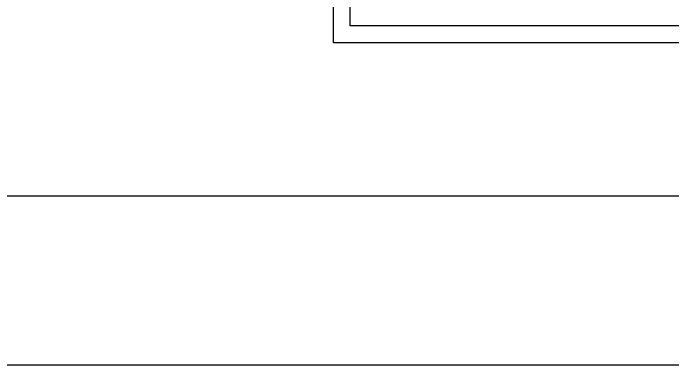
# Model space of a CAD drawing. Header units: inches. Extents: x 591 to 20043, y -1483 to 2716.
# Drawn here: x 1396.3 to 1630.6, y -976.1 to -851.2 of the extents above; entities that cross this region are included whole.
import ezdxf

# ---------------------------------------------------------------- set-up
doc = ezdxf.new("R2010")
doc.units = ezdxf.units.IN
doc.header["$MEASUREMENT"] = 0
for name, color, linetype in [('SS - Footings_(3)', 3, 'Continuous'), ('SS - Foundation_Wall_(2)', 2, 'Continuous'), ('SS - Site_Property_Line_(116)', 116, 'Continuous')]:
    doc.layers.add(name, color=color, linetype=linetype)

msp = doc.modelspace()

# ---------------------------------------------------------------- linework, layer by layer
msp.add_lwpolyline([(1013.37736, -976.12506), (2333.37736, -976.12506), (2333.37736, -136.12506), (1013.37736, -136.12506)], close=True)
at = {"layer": 'SS - Footings_(3)'}
msp.add_lwpolyline([(1510.01815, -621.73476), (1414.01815, -621.73476), (1414.01815, -417.73476), (1644.2204, -417.73476), (1644.2204, -313.7325), (1822.01815, -313.7325), (1822.01815, -375.73476), (1822.01815, -621.73476), (1762.01815, -621.73476), (1762.01815, -861.73476), (1510.01815, -861.73476)], close=True, dxfattribs=at)
at = {"layer": 'SS - Foundation_Wall_(2)'}
msp.add_lwpolyline([(1516.01815, -615.73476), (1420.01815, -615.73476), (1420.01815, -423.73476), (1650.2204, -423.73476), (1650.2204, -319.7325), (1816.01815, -319.7325), (1816.01815, -375.73476), (1816.01815, -615.73476), (1756.01815, -615.73476), (1756.01815, -855.73476), (1516.01815, -855.73476)], close=True, dxfattribs=at)
at = {"layer": 'SS - Site_Property_Line_(116)'}
msp.add_lwpolyline([(1073.37736, -916.12506), (2273.37736, -916.12506), (2273.37736, -196.12506), (1073.37736, -196.12506)], close=True, dxfattribs=at)

doc.saveas('drawing.dxf')
